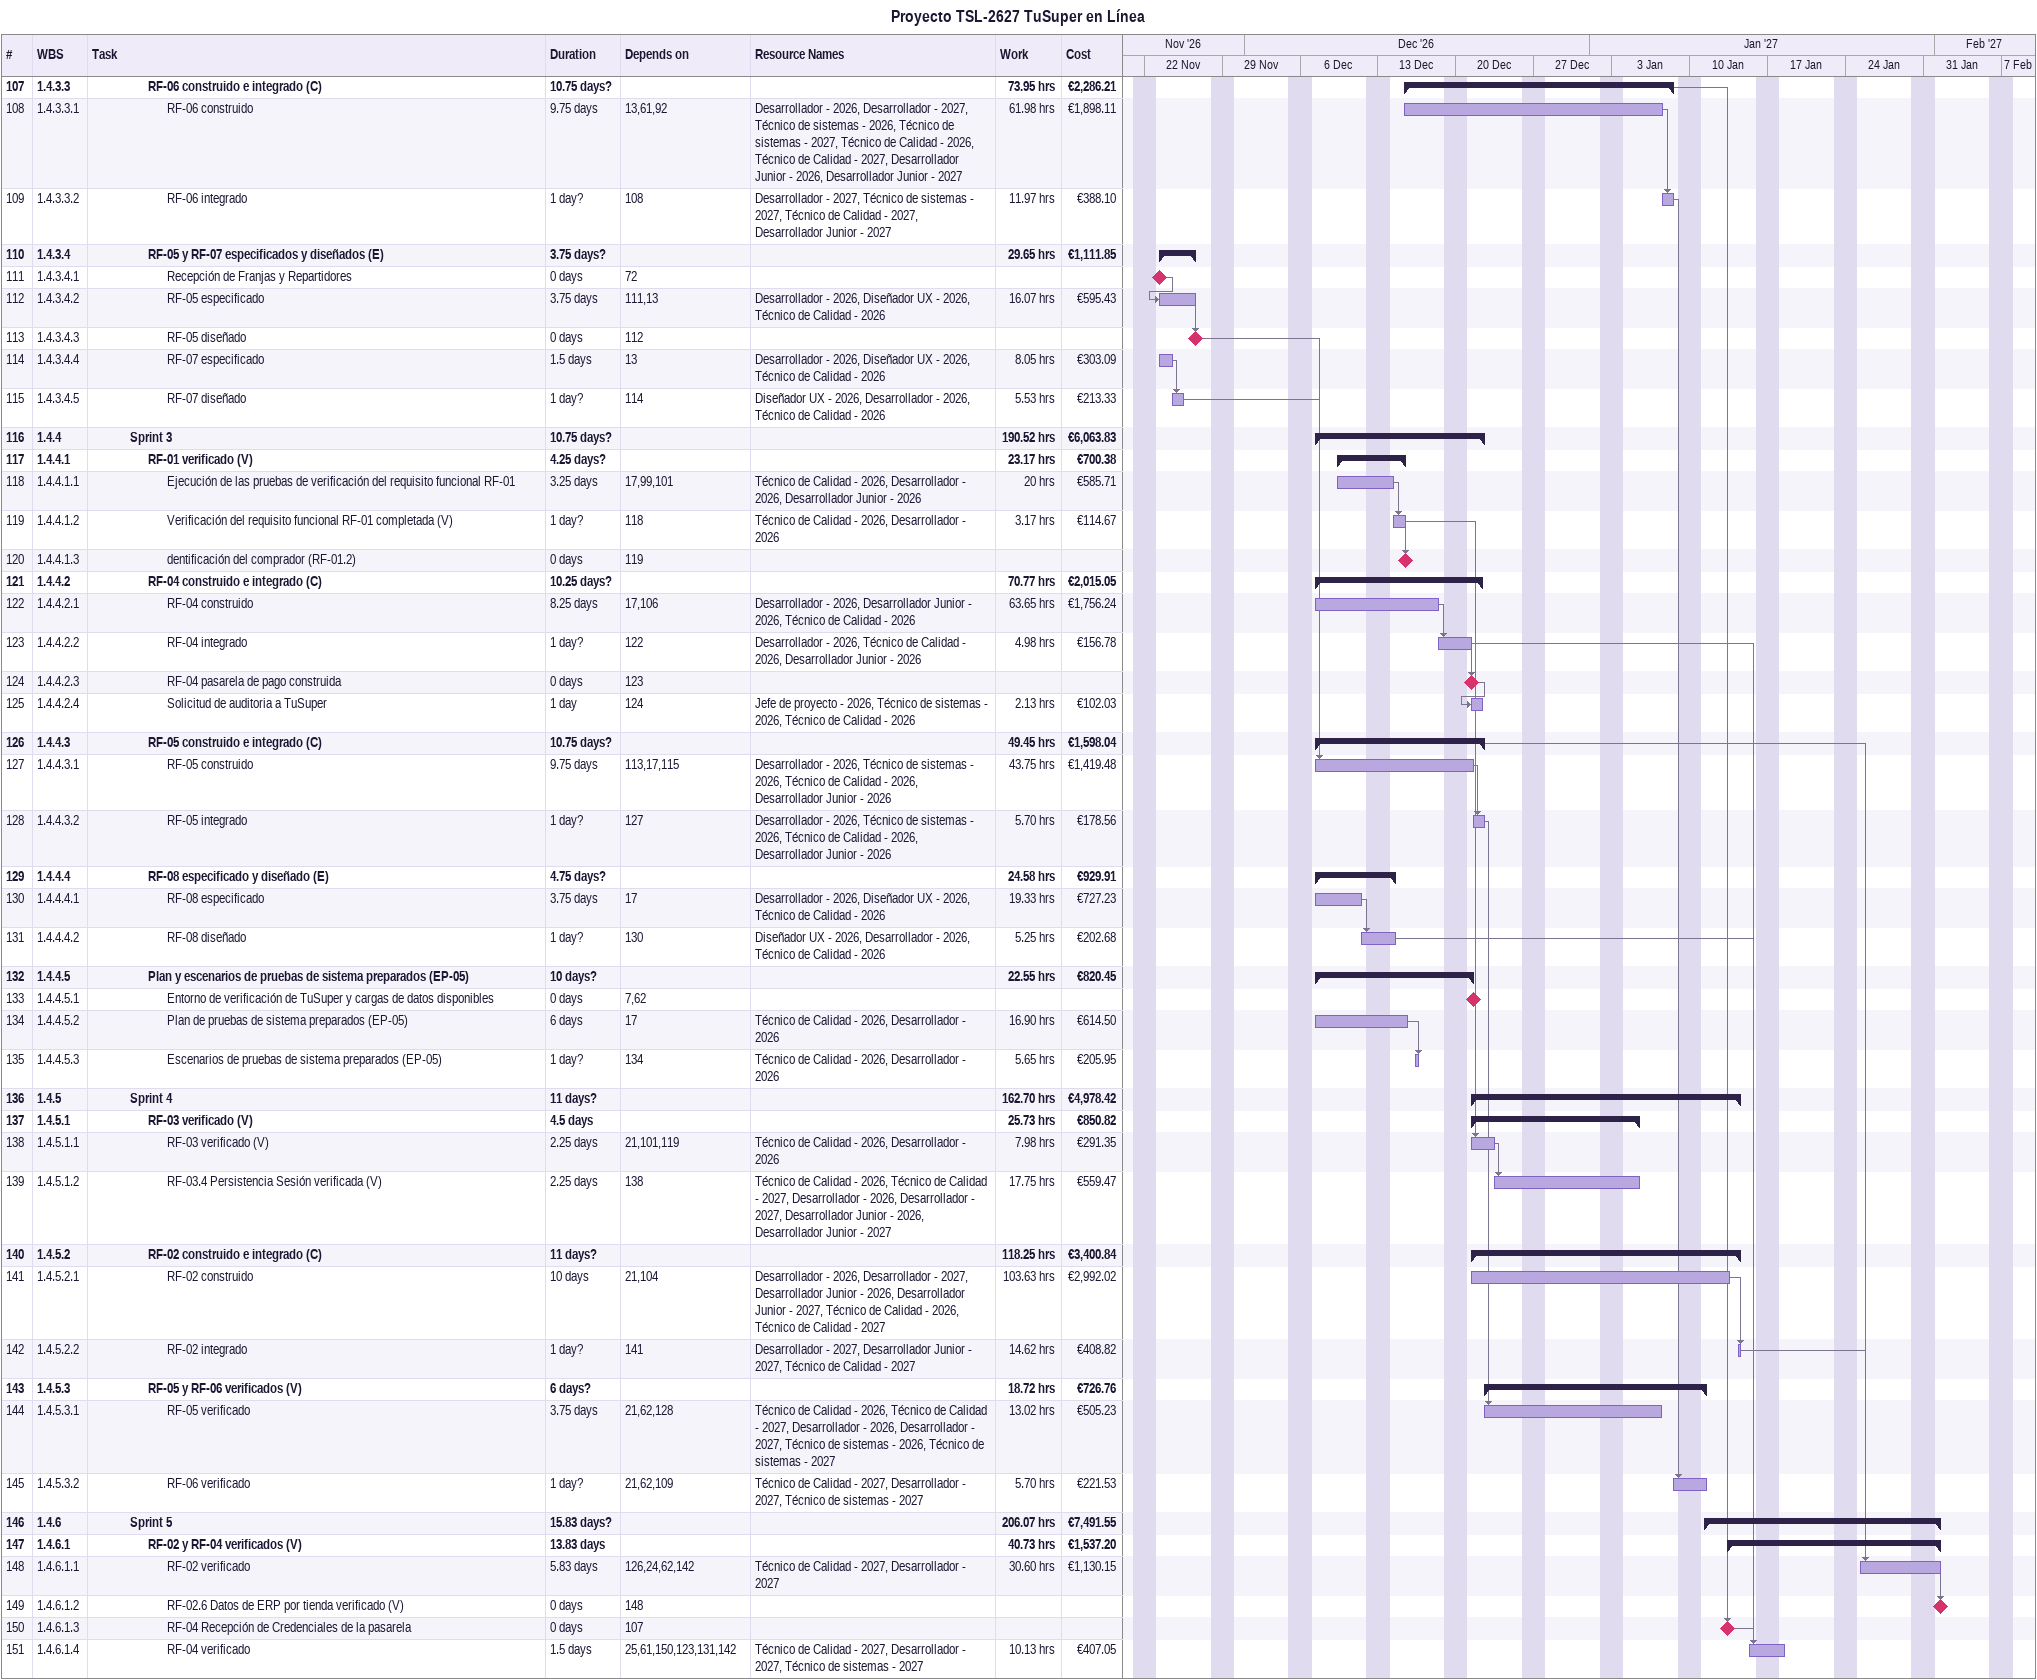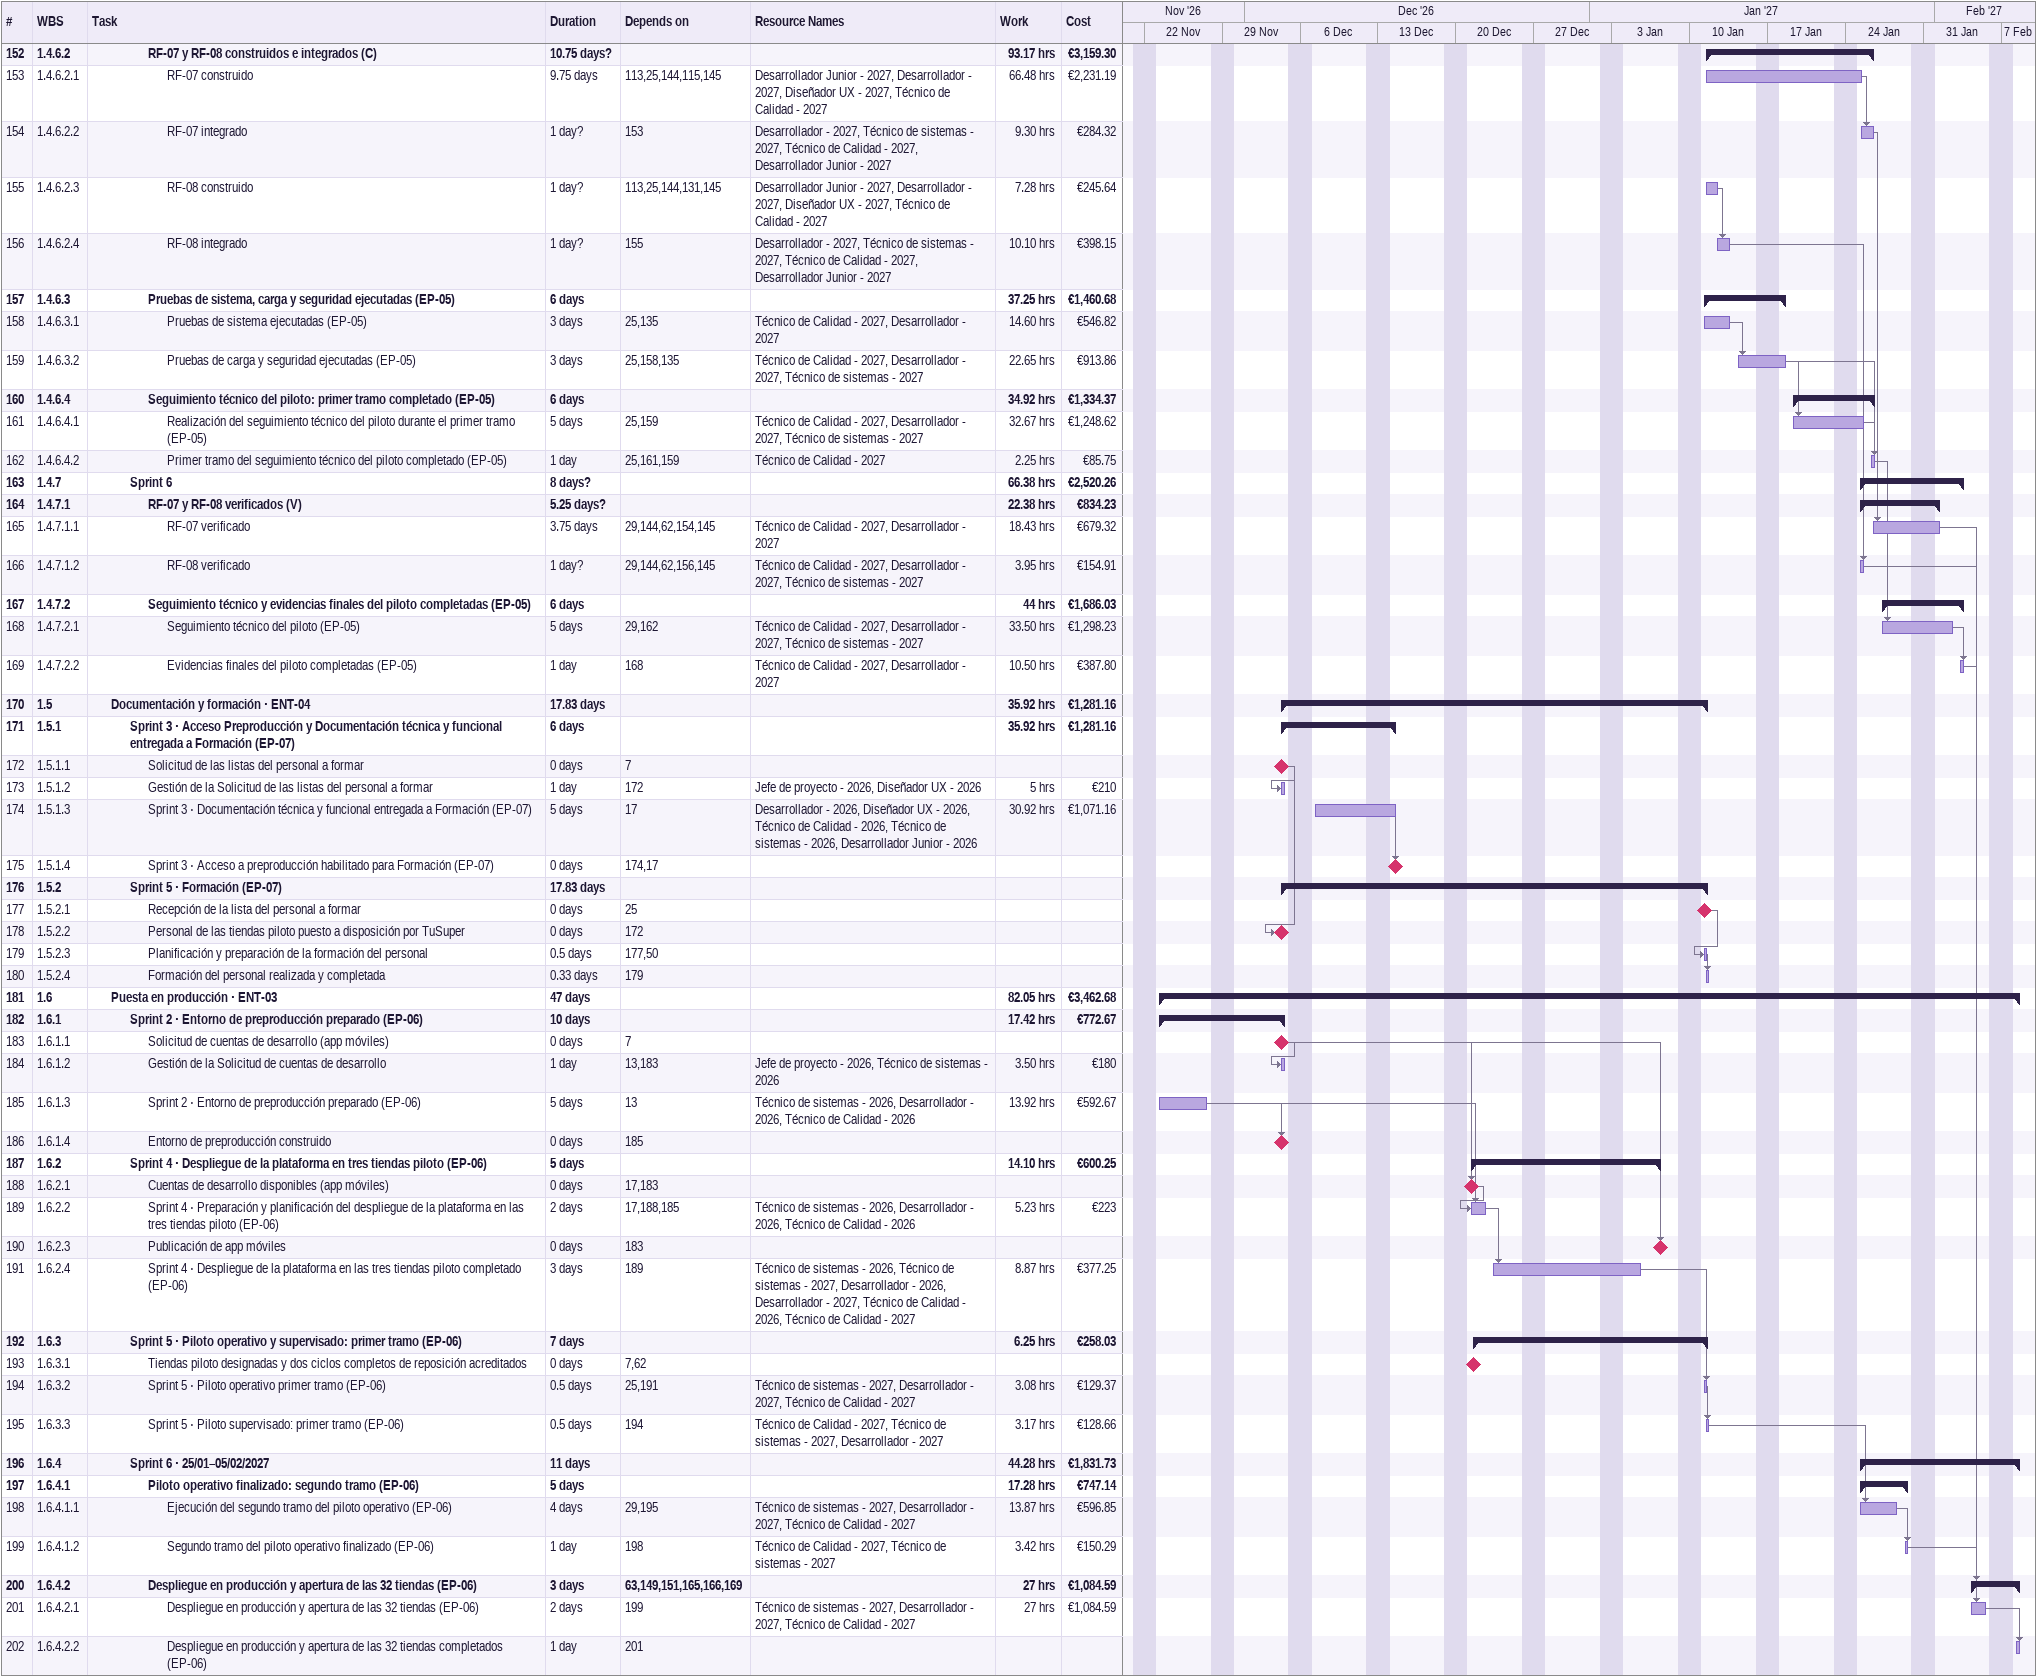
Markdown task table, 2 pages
Proyecto TSL-2627 TuSuper en Línea

| ID | WBS | Task | Duration | Start | Finish | Predecessors | Resources | Work (h) | Cost (€) |
|---|---|---|---|---|---|---|---|---|---|
| 107 | 1.4.3.3 | **RF-06 construido e integrado (C)** | 10.75d? | 2026-12-15 | 2027-01-08 |  |  | 73.95 | 2286.21 |
| 108 | 1.4.3.3.1 | RF-06 construido | 9.75d | 2026-12-15 | 2027-01-07 | 13, 61, 92 | Desarrollador - 2026, Desarrollador - 2027, Técnico de sistemas - 2026, Técnico de sistemas - 2027, Técnico de Calidad - 2026, Técnico de Calidad - 2027, Desarrollador Junior - 2026, Desarrollador Junior - 2027 | 61.98 | 1898.11 |
| 109 | 1.4.3.3.2 | RF-06 integrado | 1d? | 2027-01-07 | 2027-01-08 | 108 | Desarrollador - 2027, Técnico de sistemas - 2027, Técnico de Calidad - 2027, Desarrollador Junior - 2027 | 11.97 | 388.10 |
| 110 | 1.4.3.4 | **RF-05 y RF-07 especificados y diseñados (E)** | 3.75d? | 2026-11-23 | 2026-11-26 |  |  | 29.65 | 1111.85 |
| 111 | 1.4.3.4.1 | Recepción de Franjas y Repartidores | 0d | 2026-11-23 | 2026-11-23 | 72 |  |  |  |
| 112 | 1.4.3.4.2 | RF-05 especificado | 3.75d | 2026-11-23 | 2026-11-26 | 111, 13 | Desarrollador - 2026, Diseñador UX - 2026, Técnico de Calidad - 2026 | 16.07 | 595.43 |
| 113 | 1.4.3.4.3 | RF-05 diseñado | 0d | 2026-11-26 | 2026-11-26 | 112 |  |  |  |
| 114 | 1.4.3.4.4 | RF-07 especificado | 1.5d | 2026-11-23 | 2026-11-24 | 13 | Desarrollador - 2026, Diseñador UX - 2026, Técnico de Calidad - 2026 | 8.05 | 303.09 |
| 115 | 1.4.3.4.5 | RF-07 diseñado | 1d? | 2026-11-24 | 2026-11-25 | 114 | Diseñador UX - 2026, Desarrollador - 2026, Técnico de Calidad - 2026 | 5.53 | 213.33 |
| 116 | 1.4.4 | **Sprint 3** | 10.75d? | 2026-12-07 | 2026-12-22 |  |  | 190.52 | 6063.83 |
| 117 | 1.4.4.1 | **RF-01 verificado (V)** | 4.25d? | 2026-12-09 | 2026-12-15 |  |  | 23.17 | 700.38 |
| 118 | 1.4.4.1.1 | Ejecución de las pruebas de verificación del requisito funcional RF-01 | 3.25d | 2026-12-09 | 2026-12-14 | 17, 99, 101 | Técnico de Calidad - 2026, Desarrollador - 2026, Desarrollador Junior - 2026 | 20 | 585.71 |
| 119 | 1.4.4.1.2 | Verificación del requisito funcional RF-01 completada (V) | 1d? | 2026-12-14 | 2026-12-15 | 118 | Técnico de Calidad - 2026, Desarrollador - 2026 | 3.17 | 114.67 |
| 120 | 1.4.4.1.3 | dentificación del comprador (RF-01.2) | 0d | 2026-12-15 | 2026-12-15 | 119 |  |  |  |
| 121 | 1.4.4.2 | **RF-04 construido e integrado (C)** | 10.25d? | 2026-12-07 | 2026-12-22 |  |  | 70.77 | 2015.05 |
| 122 | 1.4.4.2.1 | RF-04 construido | 8.25d | 2026-12-07 | 2026-12-18 | 17, 106 | Desarrollador - 2026, Desarrollador Junior - 2026, Técnico de Calidad - 2026 | 63.65 | 1756.24 |
| 123 | 1.4.4.2.2 | RF-04 integrado | 1d? | 2026-12-18 | 2026-12-21 | 122 | Desarrollador - 2026, Técnico de Calidad - 2026, Desarrollador Junior - 2026 | 4.98 | 156.78 |
| 124 | 1.4.4.2.3 | RF-04 pasarela de pago construida | 0d | 2026-12-21 | 2026-12-21 | 123 |  |  |  |
| 125 | 1.4.4.2.4 | Solicitud de auditoria a TuSuper | 1d | 2026-12-21 | 2026-12-22 | 124 | Jefe de proyecto - 2026, Técnico de sistemas - 2026, Técnico de Calidad - 2026 | 2.13 | 102.03 |
| 126 | 1.4.4.3 | **RF-05 construido e integrado (C)** | 10.75d? | 2026-12-07 | 2026-12-22 |  |  | 49.45 | 1598.04 |
| 127 | 1.4.4.3.1 | RF-05 construido | 9.75d | 2026-12-07 | 2026-12-21 | 113, 17, 115 | Desarrollador - 2026, Técnico de sistemas - 2026, Técnico de Calidad - 2026, Desarrollador Junior - 2026 | 43.75 | 1419.48 |
| 128 | 1.4.4.3.2 | RF-05 integrado | 1d? | 2026-12-21 | 2026-12-22 | 127 | Desarrollador - 2026, Técnico de sistemas - 2026, Técnico de Calidad - 2026, Desarrollador Junior - 2026 | 5.70 | 178.56 |
| 129 | 1.4.4.4 | **RF-08 especificado y diseñado (E)** | 4.75d? | 2026-12-07 | 2026-12-14 |  |  | 24.58 | 929.91 |
| 130 | 1.4.4.4.1 | RF-08 especificado | 3.75d | 2026-12-07 | 2026-12-11 | 17 | Desarrollador - 2026, Diseñador UX - 2026, Técnico de Calidad - 2026 | 19.33 | 727.23 |
| 131 | 1.4.4.4.2 | RF-08 diseñado | 1d? | 2026-12-11 | 2026-12-14 | 130 | Diseñador UX - 2026, Desarrollador - 2026, Técnico de Calidad - 2026 | 5.25 | 202.68 |
| 132 | 1.4.4.5 | **Plan y escenarios de pruebas de sistema preparados (EP-05)** | 10d? | 2026-12-07 | 2026-12-21 |  |  | 22.55 | 820.45 |
| 133 | 1.4.4.5.1 | Entorno de verificación de TuSuper y cargas de datos disponibles | 0d | 2026-12-21 | 2026-12-21 | 7, 62 |  |  |  |
| 134 | 1.4.4.5.2 | Plan de pruebas de sistema preparados (EP-05) | 6d | 2026-12-07 | 2026-12-15 | 17 | Técnico de Calidad - 2026, Desarrollador - 2026 | 16.90 | 614.50 |
| 135 | 1.4.4.5.3 | Escenarios de pruebas de sistema preparados (EP-05) | 1d? | 2026-12-16 | 2026-12-16 | 134 | Técnico de Calidad - 2026, Desarrollador - 2026 | 5.65 | 205.95 |
| 136 | 1.4.5 | **Sprint 4** | 11d? | 2026-12-21 | 2027-01-14 |  |  | 162.70 | 4978.42 |
| 137 | 1.4.5.1 | **RF-03 verificado (V)** | 4.5d | 2026-12-21 | 2027-01-05 |  |  | 25.73 | 850.82 |
| 138 | 1.4.5.1.1 | RF-03 verificado (V) | 2.25d | 2026-12-21 | 2026-12-23 | 21, 101, 119 | Técnico de Calidad - 2026, Desarrollador - 2026 | 7.98 | 291.35 |
| 139 | 1.4.5.1.2 | RF-03.4 Persistencia Sesión verificada (V) | 2.25d | 2026-12-23 | 2027-01-05 | 138 | Técnico de Calidad - 2026, Técnico de Calidad - 2027, Desarrollador - 2026, Desarrollador - 2027, Desarrollador Junior - 2026, Desarrollador Junior - 2027 | 17.75 | 559.47 |
| 140 | 1.4.5.2 | **RF-02 construido e integrado (C)** | 11d? | 2026-12-21 | 2027-01-14 |  |  | 118.25 | 3400.84 |
| 141 | 1.4.5.2.1 | RF-02 construido | 10d | 2026-12-21 | 2027-01-13 | 21, 104 | Desarrollador - 2026, Desarrollador - 2027, Desarrollador Junior - 2026, Desarrollador Junior - 2027, Técnico de Calidad - 2026, Técnico de Calidad - 2027 | 103.63 | 2992.02 |
| 142 | 1.4.5.2.2 | RF-02 integrado | 1d? | 2027-01-14 | 2027-01-14 | 141 | Desarrollador - 2027, Desarrollador Junior - 2027, Técnico de Calidad - 2027 | 14.62 | 408.82 |
| 143 | 1.4.5.3 | **RF-05 y RF-06 verificados (V)** | 6d? | 2026-12-22 | 2027-01-11 |  |  | 18.72 | 726.76 |
| 144 | 1.4.5.3.1 | RF-05 verificado | 3.75d | 2026-12-22 | 2027-01-07 | 21, 62, 128 | Técnico de Calidad - 2026, Técnico de Calidad - 2027, Desarrollador - 2026, Desarrollador - 2027, Técnico de sistemas - 2026, Técnico de sistemas - 2027 | 13.02 | 505.23 |
| 145 | 1.4.5.3.2 | RF-06 verificado | 1d? | 2027-01-08 | 2027-01-11 | 21, 62, 109 | Técnico de Calidad - 2027, Desarrollador - 2027, Técnico de sistemas - 2027 | 5.70 | 221.53 |
| 146 | 1.4.6 | **Sprint 5** | 15.83d? | 2027-01-11 | 2027-02-01 |  |  | 206.07 | 7491.55 |
| 147 | 1.4.6.1 | **RF-02 y RF-04 verificados (V)** | 13.83d | 2027-01-13 | 2027-02-01 |  |  | 40.73 | 1537.20 |
| 148 | 1.4.6.1.1 | RF-02 verificado | 5.83d | 2027-01-25 | 2027-02-01 | 126, 24, 62, 142 | Técnico de Calidad - 2027, Desarrollador - 2027 | 30.60 | 1130.15 |
| 149 | 1.4.6.1.2 | RF-02.6 Datos de ERP por tienda verificado (V) | 0d | 2027-02-01 | 2027-02-01 | 148 |  |  |  |
| 150 | 1.4.6.1.3 | RF-04 Recepción de Credenciales de la pasarela | 0d | 2027-01-13 | 2027-01-13 | 107 |  |  |  |
| 151 | 1.4.6.1.4 | RF-04 verificado | 1.5d | 2027-01-15 | 2027-01-18 | 25, 61, 150, 123, 131, 142 | Técnico de Calidad - 2027, Desarrollador - 2027, Técnico de sistemas - 2027 | 10.13 | 407.05 |
| 152 | 1.4.6.2 | **RF-07 y RF-08 construidos e integrados (C)** | 10.75d? | 2027-01-11 | 2027-01-26 |  |  | 93.17 | 3159.30 |
| 153 | 1.4.6.2.1 | RF-07 construido | 9.75d | 2027-01-11 | 2027-01-25 | 113, 25, 144, 115, 145 | Desarrollador Junior - 2027, Desarrollador - 2027, Diseñador UX - 2027, Técnico de Calidad - 2027 | 66.48 | 2231.19 |
| 154 | 1.4.6.2.2 | RF-07 integrado | 1d? | 2027-01-25 | 2027-01-26 | 153 | Desarrollador - 2027, Técnico de sistemas - 2027, Técnico de Calidad - 2027, Desarrollador Junior - 2027 | 9.30 | 284.32 |
| 155 | 1.4.6.2.3 | RF-08 construido | 1d? | 2027-01-11 | 2027-01-12 | 113, 25, 144, 131, 145 | Desarrollador Junior - 2027, Desarrollador - 2027, Diseñador UX - 2027, Técnico de Calidad - 2027 | 7.28 | 245.64 |
| 156 | 1.4.6.2.4 | RF-08 integrado | 1d? | 2027-01-12 | 2027-01-13 | 155 | Desarrollador - 2027, Técnico de sistemas - 2027, Técnico de Calidad - 2027, Desarrollador Junior - 2027 | 10.10 | 398.15 |
| 157 | 1.4.6.3 | **Pruebas de sistema, carga y seguridad ejecutadas (EP-05)** | 6d | 2027-01-11 | 2027-01-18 |  |  | 37.25 | 1460.68 |
| 158 | 1.4.6.3.1 | Pruebas de sistema ejecutadas (EP-05) | 3d | 2027-01-11 | 2027-01-13 | 25, 135 | Técnico de Calidad - 2027, Desarrollador - 2027 | 14.60 | 546.82 |
| 159 | 1.4.6.3.2 | Pruebas de carga y seguridad ejecutadas (EP-05) | 3d | 2027-01-14 | 2027-01-18 | 25, 158, 135 | Técnico de Calidad - 2027, Desarrollador - 2027, Técnico de sistemas - 2027 | 22.65 | 913.86 |
| 160 | 1.4.6.4 | **Seguimiento técnico del piloto: primer tramo completado (EP-05)** | 6d | 2027-01-19 | 2027-01-26 |  |  | 34.92 | 1334.37 |
| 161 | 1.4.6.4.1 | Realización del seguimiento técnico del piloto durante el primer tramo (EP-05) | 5d | 2027-01-19 | 2027-01-25 | 25, 159 | Técnico de Calidad - 2027, Desarrollador - 2027, Técnico de sistemas - 2027 | 32.67 | 1248.62 |
| 162 | 1.4.6.4.2 | Primer tramo del seguimiento técnico del piloto completado (EP-05) | 1d | 2027-01-26 | 2027-01-26 | 25, 161, 159 | Técnico de Calidad - 2027 | 2.25 | 85.75 |
| 163 | 1.4.7 | **Sprint 6** | 8d? | 2027-01-25 | 2027-02-03 |  |  | 66.38 | 2520.26 |
| 164 | 1.4.7.1 | **RF-07 y RF-08 verificados (V)** | 5.25d? | 2027-01-25 | 2027-02-01 |  |  | 22.38 | 834.23 |
| 165 | 1.4.7.1.1 | RF-07 verificado | 3.75d | 2027-01-26 | 2027-02-01 | 29, 144, 62, 154, 145 | Técnico de Calidad - 2027, Desarrollador - 2027 | 18.43 | 679.32 |
| 166 | 1.4.7.1.2 | RF-08 verificado | 1d? | 2027-01-25 | 2027-01-25 | 29, 144, 62, 156, 145 | Técnico de Calidad - 2027, Desarrollador - 2027, Técnico de sistemas - 2027 | 3.95 | 154.91 |
| 167 | 1.4.7.2 | **Seguimiento técnico y evidencias finales del piloto completadas (EP-05)** | 6d | 2027-01-27 | 2027-02-03 |  |  | 44 | 1686.03 |
| 168 | 1.4.7.2.1 | Seguimiento técnico del piloto (EP-05) | 5d | 2027-01-27 | 2027-02-02 | 29, 162 | Técnico de Calidad - 2027, Desarrollador - 2027, Técnico de sistemas - 2027 | 33.50 | 1298.23 |
| 169 | 1.4.7.2.2 | Evidencias finales del piloto completadas (EP-05) | 1d | 2027-02-03 | 2027-02-03 | 168 | Técnico de Calidad - 2027, Desarrollador - 2027 | 10.50 | 387.80 |
| 170 | 1.5 | **Documentación y formación · ENT-04** | 17.83d | 2026-12-04 | 2027-01-11 |  |  | 35.92 | 1281.16 |
| 171 | 1.5.1 | **Sprint 3 · Acceso Preproducción y Documentación técnica y funcional entregada a Formación (EP-07)** | 6d | 2026-12-04 | 2026-12-14 |  |  | 35.92 | 1281.16 |
| 172 | 1.5.1.1 | Solicitud de las listas del personal a formar | 0d | 2026-12-04 | 2026-12-04 | 7 |  |  |  |
| 173 | 1.5.1.2 | Gestión de la Solicitud de las listas del personal a formar | 1d | 2026-12-04 | 2026-12-04 | 172 | Jefe de proyecto - 2026, Diseñador UX - 2026 | 5 | 210 |
| 174 | 1.5.1.3 | Sprint 3 · Documentación técnica y funcional entregada a Formación (EP-07) | 5d | 2026-12-07 | 2026-12-14 | 17 | Desarrollador - 2026, Diseñador UX - 2026, Técnico de Calidad - 2026, Técnico de sistemas - 2026, Desarrollador Junior - 2026 | 30.92 | 1071.16 |
| 175 | 1.5.1.4 | Sprint 3 · Acceso a preproducción habilitado para Formación (EP-07) | 0d | 2026-12-14 | 2026-12-14 | 174, 17 |  |  |  |
| 176 | 1.5.2 | **Sprint 5 · Formación (EP-07)** | 17.83d | 2026-12-04 | 2027-01-11 |  |  |  |  |
| 177 | 1.5.2.1 | Recepción de la lista del personal a formar | 0d | 2027-01-11 | 2027-01-11 | 25 |  |  |  |
| 178 | 1.5.2.2 | Personal de las tiendas piloto puesto a disposición por TuSuper | 0d | 2026-12-04 | 2026-12-04 | 172 |  |  |  |
| 179 | 1.5.2.3 | Planificación y preparación de la formación del personal | 0.5d | 2027-01-11 | 2027-01-11 | 177, 50 |  |  |  |
| 180 | 1.5.2.4 | Formación del personal realizada y completada | 0.33d | 2027-01-11 | 2027-01-11 | 179 |  |  |  |
| 181 | 1.6 | **Puesta en producción · ENT-03** | 47d | 2026-11-23 | 2027-02-08 |  |  | 82.05 | 3462.68 |
| 182 | 1.6.1 | **Sprint 2 · Entorno de preproducción preparado (EP-06)** | 10d | 2026-11-23 | 2026-12-04 |  |  | 17.42 | 772.67 |
| 183 | 1.6.1.1 | Solicitud de cuentas de desarrollo (app móviles) | 0d | 2026-12-04 | 2026-12-04 | 7 |  |  |  |
| 184 | 1.6.1.2 | Gestión de la Solicitud de cuentas de desarrollo | 1d | 2026-12-04 | 2026-12-04 | 13, 183 | Jefe de proyecto - 2026, Técnico de sistemas - 2026 | 3.50 | 180 |
| 185 | 1.6.1.3 | Sprint 2 · Entorno de preproducción preparado (EP-06) | 5d | 2026-11-23 | 2026-11-27 | 13 | Técnico de sistemas - 2026, Desarrollador - 2026, Técnico de Calidad - 2026 | 13.92 | 592.67 |
| 186 | 1.6.1.4 | Entorno de preproducción construido | 0d | 2026-12-04 | 2026-12-04 | 185 |  |  |  |
| 187 | 1.6.2 | **Sprint 4 · Despliegue de la plataforma en tres tiendas piloto (EP-06)** | 5d | 2026-12-21 | 2027-01-07 |  |  | 14.10 | 600.25 |
| 188 | 1.6.2.1 | Cuentas de desarrollo disponibles (app móviles) | 0d | 2026-12-21 | 2026-12-21 | 17, 183 |  |  |  |
| 189 | 1.6.2.2 | Sprint 4 · Preparación y planificación del despliegue de la plataforma en las tres tiendas piloto (EP-06) | 2d | 2026-12-21 | 2026-12-22 | 17, 188, 185 | Técnico de sistemas - 2026, Desarrollador - 2026, Técnico de Calidad - 2026 | 5.23 | 223 |
| 190 | 1.6.2.3 | Publicación de app móviles | 0d | 2027-01-07 | 2027-01-07 | 183 |  |  |  |
| 191 | 1.6.2.4 | Sprint 4 · Despliegue de la plataforma en las tres tiendas piloto completado (EP-06) | 3d | 2026-12-23 | 2027-01-05 | 189 | Técnico de sistemas - 2026, Técnico de sistemas - 2027, Desarrollador - 2026, Desarrollador - 2027, Técnico de Calidad - 2026, Técnico de Calidad - 2027 | 8.87 | 377.25 |
| 192 | 1.6.3 | **Sprint 5 · Piloto operativo y supervisado: primer tramo (EP-06)** | 7d | 2026-12-21 | 2027-01-11 |  |  | 6.25 | 258.03 |
| 193 | 1.6.3.1 | Tiendas piloto designadas y dos ciclos completos de reposición acreditados | 0d | 2026-12-21 | 2026-12-21 | 7, 62 |  |  |  |
| 194 | 1.6.3.2 | Sprint 5 · Piloto operativo primer tramo (EP-06) | 0.5d | 2027-01-11 | 2027-01-11 | 25, 191 | Técnico de sistemas - 2027, Desarrollador - 2027, Técnico de Calidad - 2027 | 3.08 | 129.37 |
| 195 | 1.6.3.3 | Sprint 5 · Piloto supervisado: primer tramo (EP-06) | 0.5d | 2027-01-11 | 2027-01-11 | 194 | Técnico de Calidad - 2027, Técnico de sistemas - 2027, Desarrollador - 2027 | 3.17 | 128.66 |
| 196 | 1.6.4 | **Sprint 6 · 25/01–05/02/2027** | 11d | 2027-01-25 | 2027-02-08 |  |  | 44.28 | 1831.73 |
| 197 | 1.6.4.1 | **Piloto operativo finalizado: segundo tramo (EP-06)** | 5d | 2027-01-25 | 2027-01-29 |  |  | 17.28 | 747.14 |
| 198 | 1.6.4.1.1 | Ejecución del segundo tramo del piloto operativo (EP-06) | 4d | 2027-01-25 | 2027-01-28 | 29, 195 | Técnico de sistemas - 2027, Desarrollador - 2027, Técnico de Calidad - 2027 | 13.87 | 596.85 |
| 199 | 1.6.4.1.2 | Segundo tramo del piloto operativo finalizado (EP-06) | 1d | 2027-01-29 | 2027-01-29 | 198 | Técnico de Calidad - 2027, Técnico de sistemas - 2027 | 3.42 | 150.29 |
| 200 | 1.6.4.2 | **Despliegue en producción y apertura de las 32 tiendas (EP-06)** | 3d | 2027-02-04 | 2027-02-08 | 63, 149, 151, 165, 166, 169 |  | 27 | 1084.59 |
| 201 | 1.6.4.2.1 | Despliegue en producción y apertura de las 32 tiendas (EP-06) | 2d | 2027-02-04 | 2027-02-05 | 199 | Técnico de sistemas - 2027, Desarrollador - 2027, Técnico de Calidad - 2027 | 27 | 1084.59 |
| 202 | 1.6.4.2.2 | Despliegue en producción y apertura de las 32 tiendas completados (EP-06) | 1d | 2027-02-08 | 2027-02-08 | 201 |  |  |  |
